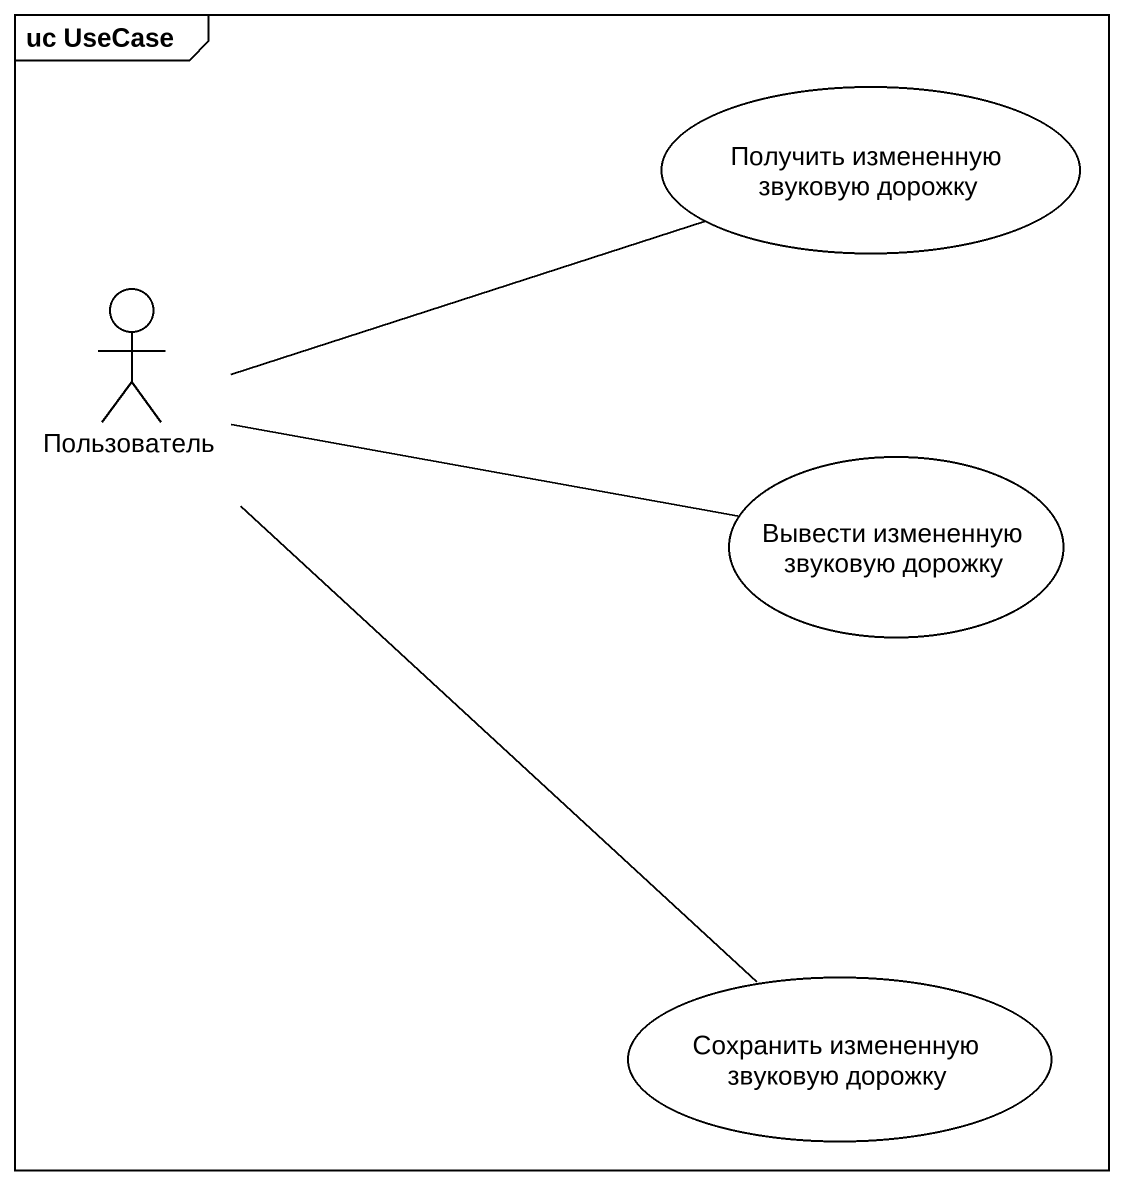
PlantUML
@startuml
mainframe uc UseCase
usecase "Получить измененную звуковую дорожку" as Получить_измененную
actor Пользователь
usecase "Вывести измененную звуковую дорожку" as Вывести_измененную_звуковую
usecase "Сохранить измененную звуковую дорожку" as Сохранить_измененную
Пользователь -right- Получить_измененную
Вывести_измененную_звуковую -left- Пользователь
Сохранить_измененную -up- Пользователь
@enduml
